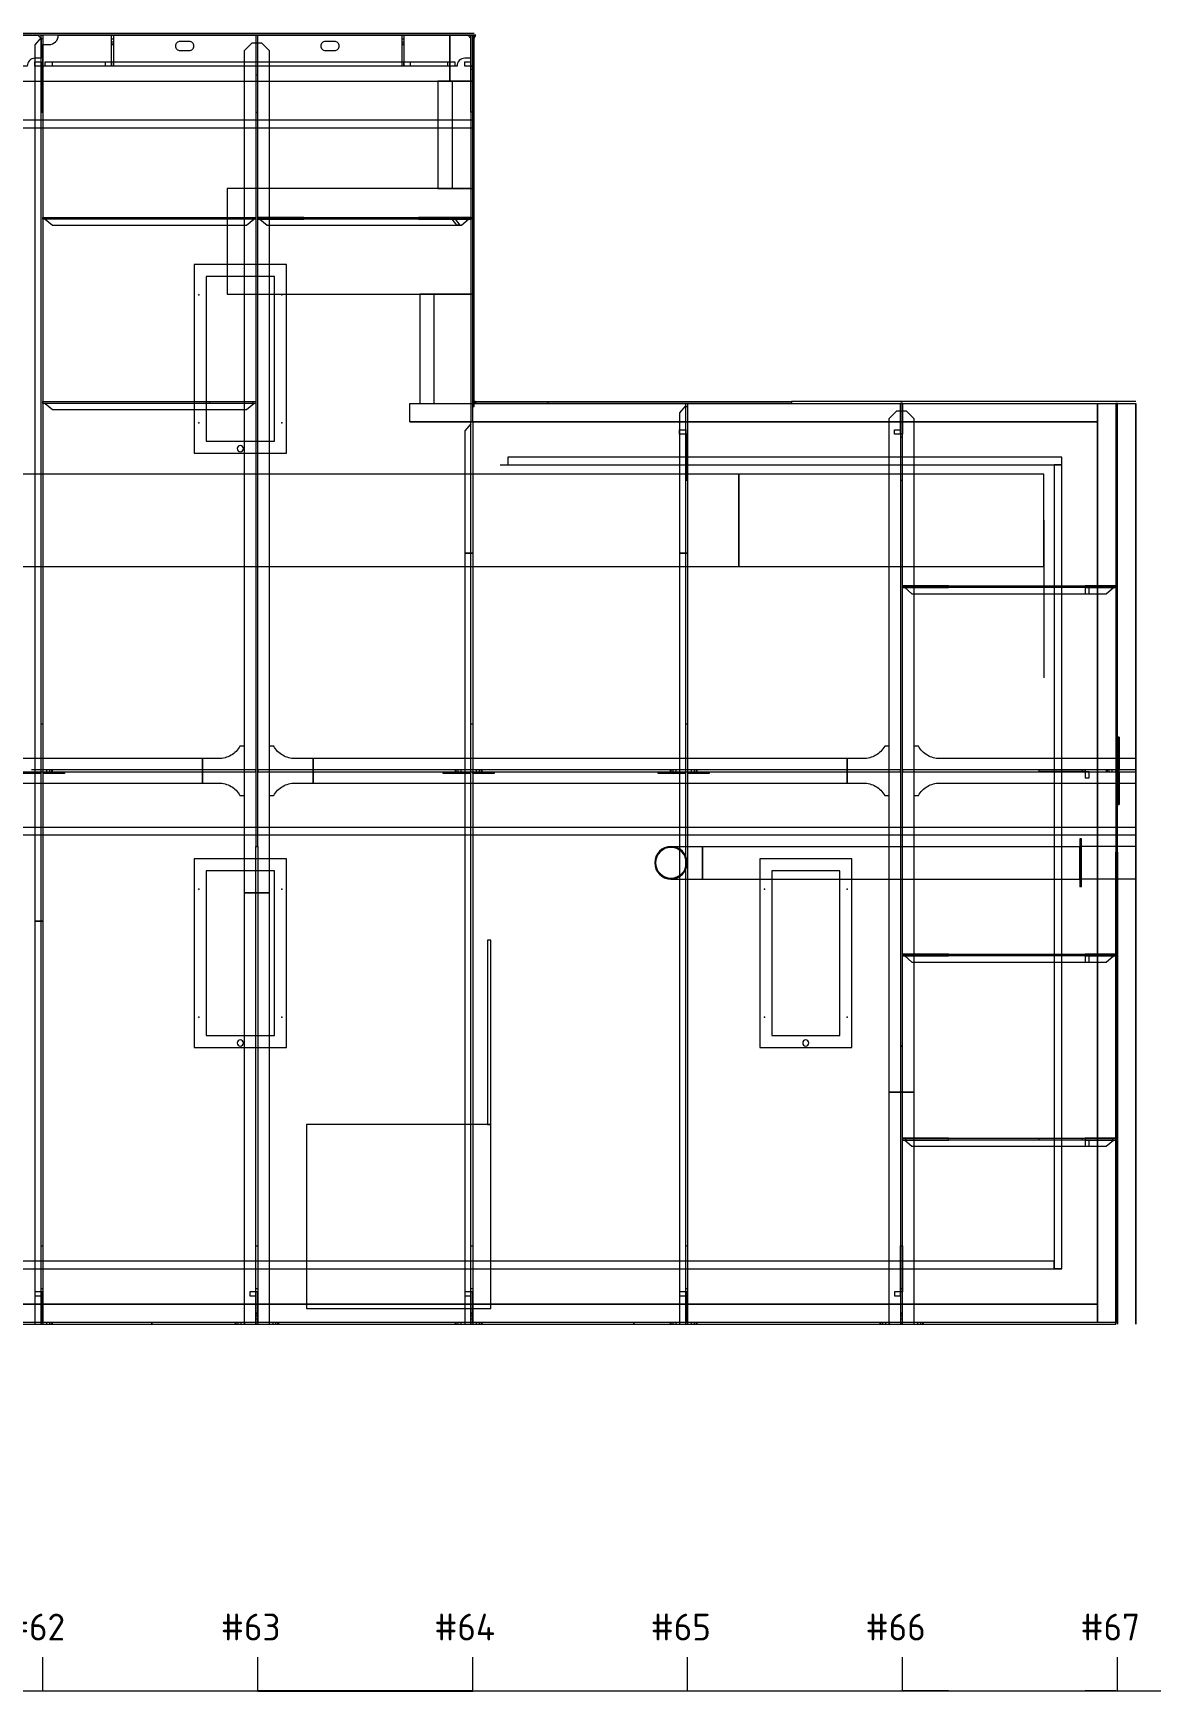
# Model space of a CAD drawing. Header units: millimetres. Extents: x -35117 to 70520, y -28859 to 27816.
# Drawn here: x 31624 to 35264, y -21036 to -15636 of the extents above; entities that cross this region are included whole.
import ezdxf

# ---------------------------------------------------------------- set-up
doc = ezdxf.new("R2010")
doc.units = ezdxf.units.MM
for name, color, linetype in [('-1', 7, 'Continuous'), ('-1102', 7, 'Continuous'), ('-1103', 7, 'Continuous'), ('-1109', 7, 'Continuous'), ('-1113', 7, 'Continuous'), ('-1114', 7, 'Continuous'), ('-1513', 7, 'Continuous'), ('-1602', 7, 'Continuous'), ('1', 7, 'Continuous')]:
    doc.layers.add(name, color=color, linetype=linetype)
doc.styles.add('Style_GOST_type_B', font='GOST type B')

msp = doc.modelspace()

# ---------------------------------------------------------------- linework, layer by layer
at = {"layer": '-1', "color": 1, "lineweight": 0}
for p, q in [((31655.364, -21035.87), (31655.364, -20926.495)), ((32355.364, -21035.87), (32355.364, -20926.495)), ((33055.364, -21035.87), (33055.364, -20926.495)), ((33755.364, -21035.87), (33755.364, -20926.495)), ((34455.365, -21035.87), (34455.365, -20926.495)), ((35155.365, -21035.87), (35155.365, -20926.495)), ((28502.818, -21035.87), (36042.652, -21035.87))]:
    msp.add_line(p, q, dxfattribs=at)
at = {"layer": '-1102', "color": 3, "lineweight": 0}
for p, q in [((32355.365, -15642.87), (32349.365, -15642.87)), ((32349.365, -15642.87), (32349.365, -15771.53)), ((32355.365, -15771.53), (32355.365, -15642.87)), ((33059.644, -15652.87), (33055.049, -15652.87)), ((32349.365, -15771.53), (32355.365, -15771.53)), ((32349.365, -15771.53), (32349.365, -15892.87)), ((32355.365, -15892.87), (32355.365, -15771.53)), ((32349.365, -15892.87), (32355.365, -15892.87)), ((32879.365, -16235.87), (32879.365, -16241.87)), ((33039.365, -16235.87), (32879.365, -16235.87)), ((32879.365, -16241.87), (33039.365, -16241.87)), ((33029.77, -16235.87), (33029.77, -16241.87)), ((33035.322, -16235.87), (33029.77, -16235.87)), ((33029.77, -16241.87), (33035.322, -16241.87)), ((33035.322, -16241.87), (33035.322, -16235.87)), ((33039.365, -16241.87), (33039.365, -16235.87)), ((33049.365, -16235.87), (33039.365, -16235.87)), ((33039.365, -16241.87), (33049.365, -16241.87)), ((33049.365, -16241.87), (33049.365, -16235.87)), ((33055.365, -16841.87), (33055.365, -16835.87)), ((33055.365, -16835.87), (34093.365, -16835.87)), ((34093.365, -16841.87), (33055.365, -16841.87)), ((33061.013, -16835.87), (33061.013, -16841.87)), ((33064.808, -16835.87), (33061.013, -16835.87)), ((33061.013, -16841.87), (33064.808, -16841.87)), ((33064.808, -16835.87), (33064.808, -16841.87)), ((33064.918, -16835.87), (33064.808, -16835.87)), ((33064.808, -16841.87), (33064.918, -16841.87)), ((33064.918, -16841.87), (33064.918, -16835.87)), ((34093.365, -16835.87), (34093.365, -16841.87)), ((35155.365, -16841.87), (35150.365, -16841.87)), ((35150.365, -16841.87), (35150.365, -17968.87)), ((35155.365, -17968.87), (35155.365, -16841.87)), ((35150.365, -17968.87), (35155.365, -17968.87)), ((35155.365, -17968.87), (35150.365, -17968.87)), ((35150.365, -17968.87), (35150.365, -17971.154)), ((35150.365, -17971.154), (35155.365, -17971.154)), ((35150.365, -17971.154), (35150.365, -17977.657)), ((35150.365, -17977.657), (35155.365, -17977.657)), ((35150.365, -17977.657), (35150.365, -17987.39)), ((35155.365, -17971.154), (35155.365, -17968.87)), ((35155.365, -17977.657), (35155.365, -17971.154)), ((35155.365, -17987.39), (35155.365, -17977.657)), ((31629.365, -18035.87), (31617.884, -18035.87)), ((31629.365, -18035.87), (31629.365, -18041.87)), ((31655.365, -18035.87), (31629.365, -18035.87)), ((31655.365, -18035.87), (31655.365, -18041.87)), ((31666.845, -18035.87), (31655.365, -18035.87)), ((31666.845, -18035.87), (31666.845, -18041.87)), ((31676.578, -18035.87), (31666.845, -18035.87)), ((31676.578, -18035.87), (31676.578, -18041.87)), ((31683.082, -18035.87), (31676.578, -18035.87)), ((31683.082, -18035.87), (31683.082, -18041.87)), ((31685.365, -18035.87), (31683.082, -18035.87)), ((31685.365, -18035.87), (31685.365, -18041.87)), ((32349.365, -18035.87), (31685.365, -18035.87)), ((31685.365, -18041.87), (31685.365, -18035.87)), ((32349.365, -18041.87), (32349.365, -18035.87)), ((32355.365, -18035.87), (32355.365, -18041.87)), ((32999.365, -18035.87), (32355.365, -18035.87)), ((32999.365, -18041.87), (32999.365, -18035.87)), ((32999.365, -18035.87), (32999.365, -18041.87)), ((33001.648, -18035.87), (32999.365, -18035.87)), ((33001.648, -18041.87), (33001.648, -18035.87)), ((33008.152, -18035.87), (33001.648, -18035.87)), ((33008.152, -18041.87), (33008.152, -18035.87)), ((33017.884, -18035.87), (33008.152, -18035.87)), ((33017.884, -18041.87), (33017.884, -18035.87)), ((33029.365, -18035.87), (33017.884, -18035.87)), ((33029.365, -18035.87), (33029.365, -18041.87)), ((33055.365, -18035.87), (33029.365, -18035.87)), ((33055.365, -18035.87), (33055.365, -18041.87)), ((33066.845, -18035.87), (33055.365, -18035.87)), ((33066.845, -18035.87), (33066.845, -18041.87)), ((33076.578, -18035.87), (33066.845, -18035.87)), ((33076.578, -18035.87), (33076.578, -18041.87)), ((33083.082, -18035.87), (33076.578, -18035.87)), ((33083.082, -18035.87), (33083.082, -18041.87)), ((33085.365, -18035.87), (33083.082, -18035.87)), ((33085.365, -18035.87), (33085.365, -18041.87)), ((33699.365, -18035.87), (33085.365, -18035.87)), ((33085.365, -18041.87), (33085.365, -18035.87)), ((33699.365, -18041.87), (33699.365, -18035.87)), ((33699.365, -18035.87), (33699.365, -18041.87)), ((33701.648, -18035.87), (33699.365, -18035.87)), ((33701.648, -18041.87), (33701.648, -18035.87)), ((33708.152, -18035.87), (33701.648, -18035.87)), ((33708.152, -18041.87), (33708.152, -18035.87)), ((33717.884, -18035.87), (33708.152, -18035.87)), ((33717.884, -18041.87), (33717.884, -18035.87)), ((33729.365, -18035.87), (33717.884, -18035.87)), ((33729.365, -18035.87), (33729.365, -18041.87)), ((33755.365, -18035.87), (33729.365, -18035.87)), ((33755.365, -18035.87), (33755.365, -18041.87)), ((33766.845, -18035.87), (33755.365, -18035.87)), ((33766.845, -18035.87), (33766.845, -18041.87)), ((33776.578, -18035.87), (33766.845, -18035.87)), ((33776.578, -18035.87), (33776.578, -18041.87)), ((33783.082, -18035.87), (33776.578, -18035.87)), ((33783.082, -18035.87), (33783.082, -18041.87)), ((33785.365, -18035.87), (33783.082, -18035.87)), ((33785.365, -18035.87), (33785.365, -18041.87)), ((34449.365, -18035.87), (33785.365, -18035.87)), ((33785.365, -18041.87), (33785.365, -18035.87)), ((34449.365, -18041.87), (34449.365, -18035.87)), ((34455.365, -18035.87), (34455.365, -18041.87)), ((35215.506, -18035.87), (34455.365, -18035.87)), ((35150.365, -17987.39), (35155.365, -17987.39)), ((35150.365, -17987.39), (35150.365, -17998.87)), ((35150.365, -17998.87), (35155.365, -17998.87)), ((35150.365, -17998.87), (35150.365, -18078.87)), ((35155.365, -17998.87), (35155.365, -17987.39)), ((35155.365, -18078.87), (35155.365, -17998.87)), ((31617.884, -18041.87), (31629.365, -18041.87)), ((31629.365, -18041.87), (31655.365, -18041.87)), ((31655.365, -18041.87), (31666.845, -18041.87)), ((31666.845, -18041.87), (31676.578, -18041.87)), ((31676.578, -18041.87), (31683.082, -18041.87)), ((31683.082, -18041.87), (31685.365, -18041.87)), ((31685.365, -18041.87), (32349.365, -18041.87)), ((32355.365, -18041.87), (32999.365, -18041.87)), ((32999.365, -18041.87), (33001.648, -18041.87)), ((33001.648, -18041.87), (33008.152, -18041.87)), ((33008.152, -18041.87), (33017.884, -18041.87)), ((33017.884, -18041.87), (33029.365, -18041.87)), ((33029.365, -18041.87), (33055.365, -18041.87)), ((33055.365, -18041.87), (33066.845, -18041.87)), ((33066.845, -18041.87), (33076.578, -18041.87)), ((33076.578, -18041.87), (33083.082, -18041.87)), ((33083.082, -18041.87), (33085.365, -18041.87)), ((33085.365, -18041.87), (33699.365, -18041.87)), ((33699.365, -18041.87), (33701.648, -18041.87)), ((33701.648, -18041.87), (33708.152, -18041.87)), ((33708.152, -18041.87), (33717.884, -18041.87)), ((33717.884, -18041.87), (33729.365, -18041.87)), ((33729.365, -18041.87), (33755.365, -18041.87)), ((33755.365, -18041.87), (33766.845, -18041.87)), ((33766.845, -18041.87), (33776.578, -18041.87)), ((33776.578, -18041.87), (33783.082, -18041.87)), ((33783.082, -18041.87), (33785.365, -18041.87)), ((33785.365, -18041.87), (34449.365, -18041.87)), ((34455.365, -18041.87), (35215.506, -18041.87)), ((35150.365, -18078.87), (35155.365, -18078.87)), ((35150.365, -18078.87), (35150.365, -18090.351)), ((35155.365, -18090.351), (35155.365, -18078.87)), ((35155.365, -18090.351), (35150.365, -18090.351)), ((35150.365, -18090.351), (35150.365, -18100.084)), ((35155.365, -18100.084), (35150.365, -18100.084)), ((35150.365, -18100.084), (35150.365, -18106.586)), ((35155.365, -18106.586), (35150.365, -18106.586)), ((35150.365, -18106.586), (35150.365, -18108.87)), ((35155.365, -18108.87), (35150.365, -18108.87)), ((35150.365, -18108.87), (35150.365, -18303.37)), ((35150.365, -18108.87), (35155.365, -18108.87)), ((35155.365, -18100.084), (35155.365, -18090.351)), ((35155.365, -18106.586), (35155.365, -18100.084)), ((35155.365, -18108.87), (35155.365, -18106.586)), ((35155.365, -18303.37), (35155.365, -18108.87)), ((35150.365, -18303.37), (35155.365, -18303.37)), ((29550.365, -19841.87), (35150.365, -19841.87)), ((31629.365, -19835.87), (31617.884, -19835.87)), ((31629.365, -19835.87), (31629.365, -19841.87)), ((31655.365, -19835.87), (31629.365, -19835.87)), ((31655.365, -19835.87), (31655.365, -19841.87)), ((31666.845, -19835.87), (31655.365, -19835.87)), ((31666.845, -19835.87), (31666.845, -19841.87)), ((31676.578, -19835.87), (31666.845, -19835.87)), ((31676.578, -19835.87), (31676.578, -19841.87)), ((31683.082, -19835.87), (31676.578, -19835.87)), ((31683.082, -19835.87), (31683.082, -19841.87)), ((31685.365, -19835.87), (31683.082, -19835.87)), ((31685.365, -19835.87), (31685.365, -19841.87)), ((32010.365, -19835.87), (31685.365, -19835.87)), ((31685.365, -19841.87), (31685.365, -19835.87)), ((31685.365, -19841.87), (32010.365, -19841.87)), ((32010.365, -19835.87), (32010.365, -19841.87)), ((32282.365, -19835.87), (32010.365, -19835.87)), ((32010.365, -19841.87), (32010.365, -19835.87)), ((32010.365, -19841.87), (32282.365, -19841.87)), ((32282.365, -19841.87), (32282.365, -19835.87)), ((32282.365, -19835.87), (32282.365, -19841.87)), ((32284.648, -19835.87), (32282.365, -19835.87)), ((32284.648, -19841.87), (32284.648, -19835.87)), ((32291.152, -19835.87), (32284.648, -19835.87)), ((32291.152, -19841.87), (32291.152, -19835.87)), ((32300.884, -19835.87), (32291.152, -19835.87)), ((32300.884, -19841.87), (32300.884, -19835.87)), ((32312.365, -19835.87), (32300.884, -19835.87)), ((32312.365, -19835.87), (32312.365, -19841.87)), ((32392.365, -19835.87), (32312.365, -19835.87)), ((32392.365, -19835.87), (32392.365, -19841.87)), ((32403.845, -19835.87), (32392.365, -19835.87)), ((32403.845, -19835.87), (32403.845, -19841.87)), ((32413.578, -19835.87), (32403.845, -19835.87)), ((32413.578, -19835.87), (32413.578, -19841.87)), ((32420.081, -19835.87), (32413.578, -19835.87)), ((32420.081, -19835.87), (32420.081, -19841.87)), ((32422.365, -19835.87), (32420.081, -19835.87)), ((32422.365, -19835.87), (32422.365, -19841.87)), ((32999.365, -19835.87), (32422.365, -19835.87)), ((32422.365, -19841.87), (32422.365, -19835.87)), ((32422.365, -19841.87), (32999.365, -19841.87)), ((32999.365, -19841.87), (32999.365, -19835.87)), ((32999.365, -19835.87), (32999.365, -19841.87)), ((33001.648, -19835.87), (32999.365, -19835.87)), ((33001.648, -19841.87), (33001.648, -19835.87)), ((33008.152, -19835.87), (33001.648, -19835.87)), ((33008.152, -19841.87), (33008.152, -19835.87)), ((33017.884, -19835.87), (33008.152, -19835.87)), ((33017.884, -19841.87), (33017.884, -19835.87)), ((33029.365, -19835.87), (33017.884, -19835.87)), ((33029.365, -19835.87), (33029.365, -19841.87)), ((33055.365, -19835.87), (33029.365, -19835.87)), ((33055.365, -19835.87), (33055.365, -19841.87)), ((33066.845, -19835.87), (33055.365, -19835.87)), ((33066.845, -19835.87), (33066.845, -19841.87)), ((33076.578, -19835.87), (33066.845, -19835.87)), ((33076.578, -19835.87), (33076.578, -19841.87)), ((33083.082, -19835.87), (33076.578, -19835.87)), ((33083.082, -19835.87), (33083.082, -19841.87)), ((33085.365, -19835.87), (33083.082, -19835.87)), ((33085.365, -19835.87), (33085.365, -19841.87)), ((33580.365, -19835.87), (33085.365, -19835.87)), ((33085.365, -19841.87), (33085.365, -19835.87)), ((33085.365, -19841.87), (33580.365, -19841.87)), ((33580.365, -19835.87), (33580.365, -19841.87)), ((33699.365, -19835.87), (33580.365, -19835.87)), ((33580.365, -19841.87), (33580.365, -19835.87)), ((33580.365, -19841.87), (33699.365, -19841.87)), ((33699.365, -19841.87), (33699.365, -19835.87)), ((33699.365, -19835.87), (33699.365, -19841.87)), ((33701.648, -19835.87), (33699.365, -19835.87)), ((33701.648, -19841.87), (33701.648, -19835.87)), ((33708.152, -19835.87), (33701.648, -19835.87)), ((33708.152, -19841.87), (33708.152, -19835.87)), ((33717.884, -19835.87), (33708.152, -19835.87)), ((33717.884, -19841.87), (33717.884, -19835.87)), ((33729.365, -19835.87), (33717.884, -19835.87)), ((33729.365, -19835.87), (33729.365, -19841.87)), ((33755.365, -19835.87), (33729.365, -19835.87)), ((33755.365, -19835.87), (33755.365, -19841.87)), ((33766.845, -19835.87), (33755.365, -19835.87)), ((33766.845, -19835.87), (33766.845, -19841.87)), ((33776.578, -19835.87), (33766.845, -19835.87)), ((33776.578, -19835.87), (33776.578, -19841.87)), ((33783.082, -19835.87), (33776.578, -19835.87)), ((33783.082, -19835.87), (33783.082, -19841.87)), ((33785.365, -19835.87), (33783.082, -19835.87)), ((33785.365, -19835.87), (33785.365, -19841.87)), ((34382.365, -19835.87), (33785.365, -19835.87)), ((33785.365, -19841.87), (33785.365, -19835.87)), ((33785.365, -19841.87), (34382.365, -19841.87)), ((34382.365, -19841.87), (34382.365, -19835.87)), ((34382.365, -19835.87), (34382.365, -19841.87)), ((34384.648, -19835.87), (34382.365, -19835.87)), ((34384.648, -19841.87), (34384.648, -19835.87)), ((34391.152, -19835.87), (34384.648, -19835.87)), ((34391.152, -19841.87), (34391.152, -19835.87)), ((34400.884, -19835.87), (34391.152, -19835.87)), ((34400.884, -19841.87), (34400.884, -19835.87)), ((34412.365, -19835.87), (34400.884, -19835.87)), ((34412.365, -19835.87), (34412.365, -19841.87)), ((34492.365, -19835.87), (34412.365, -19835.87)), ((34492.365, -19835.87), (34492.365, -19841.87)), ((34503.845, -19835.87), (34492.365, -19835.87)), ((34503.845, -19835.87), (34503.845, -19841.87)), ((34513.578, -19835.87), (34503.845, -19835.87)), ((34513.578, -19835.87), (34513.578, -19841.87)), ((34520.081, -19835.87), (34513.578, -19835.87)), ((34520.081, -19835.87), (34520.081, -19841.87)), ((34522.365, -19835.87), (34520.081, -19835.87)), ((34522.365, -19835.87), (34522.365, -19841.87)), ((35150.365, -19835.87), (34522.365, -19835.87)), ((34522.365, -19841.87), (34522.365, -19835.87)), ((35150.365, -19841.87), (35150.365, -19835.87))]:
    msp.add_line(p, q, dxfattribs=at)
for points in [[(29550.365, -15635.87), (33059.644, -15635.87)], [(33059.644, -15642.87), (29550.365, -15642.87)], [(32349.365, -15642.87), (32349.365, -18285.87), (32355.365, -18285.87), (32355.365, -15642.87), (32349.365, -15642.87)], [(33049.365, -15642.87), (33049.365, -16900.871), (33055.365, -16900.871), (33055.365, -15642.87), (33049.365, -15642.87)], [(33066.073, -15642.87), (33061.477, -15642.87), (33055.049, -15652.87)], [(33055.049, -15652.87), (33055.049, -16851.87), (33059.644, -16851.87)], [(33059.644, -16851.87), (33059.644, -15652.87), (33066.073, -15642.87)], [(35215.576, -16835.87), (34093.365, -16835.87), (34093.365, -16841.87), (35215.576, -16841.87)], [(34449.365, -16840.87), (34449.365, -18935.87), (34455.365, -18935.87), (34455.365, -16840.87), (34449.365, -16840.87)], [(32349.365, -19841.869), (32349.365, -18285.87), (32355.365, -18285.87), (32355.365, -19841.869)], [(35150.365, -19335.87), (35150.365, -18303.37), (35155.365, -18303.37), (35155.365, -19335.87), (35150.365, -19335.87)], [(34449.365, -18935.87), (34449.365, -19841.868)], [(34455.365, -19841.868), (34455.365, -18935.87), (34449.365, -18935.87)], [(35150.365, -19841.868), (35150.365, -19335.87), (35155.365, -19335.87), (35155.365, -19841.868)]]:
    msp.add_lwpolyline(points, dxfattribs=at)
at = {"layer": '-1103', "color": 7, "lineweight": 0}
for points in [[(35155.365, -18034.87), (35155.365, -17928.87), (35161.365, -17928.87), (35161.365, -18034.87), (35155.365, -18034.87)], [(35155.365, -17928.87), (35155.365, -18148.87), (35161.365, -18148.87), (35161.365, -17928.87), (35155.365, -17928.87)], [(31559.365, -18041.87), (31648.365, -18041.87), (31648.365, -18047.87), (31559.365, -18047.87), (31559.365, -18041.87)], [(31656.365, -18041.87), (31725.365, -18041.87), (31725.365, -18047.87), (31656.365, -18047.87), (31656.365, -18041.87)], [(32959.365, -18041.87), (33048.365, -18041.87), (33048.365, -18047.87), (32959.365, -18047.87), (32959.365, -18041.87)], [(33056.365, -18041.87), (33125.365, -18041.87), (33125.365, -18047.87), (33056.365, -18047.87), (33056.365, -18041.87)], [(33659.365, -18041.87), (33748.365, -18041.87), (33748.365, -18047.87), (33659.365, -18047.87), (33659.365, -18041.87)], [(33756.365, -18041.87), (33825.365, -18041.87), (33825.365, -18047.87), (33756.365, -18047.87), (33756.365, -18041.87)], [(35155.365, -18148.87), (35155.365, -18042.87), (35161.365, -18042.87), (35161.365, -18148.87), (35155.365, -18148.87)]]:
    msp.add_lwpolyline(points, dxfattribs=at)
at = {"layer": '-1109', "color": 1, "lineweight": 0}
for p, q in [((31649.365, -15642.87), (31655.365, -15642.87)), ((31649.365, -15652.87), (31649.365, -15642.87)), ((31649.365, -15652.87), (31655.365, -15652.87)), ((31649.365, -15742.87), (31649.365, -15652.87)), ((31655.365, -15642.87), (31655.365, -15652.87)), ((31655.365, -15652.87), (31655.365, -15742.87)), ((31879.365, -15642.87), (31885.365, -15642.87)), ((31879.365, -15654.351), (31879.365, -15642.87)), ((31879.365, -15654.351), (31885.365, -15654.351)), ((31879.365, -15664.084), (31879.365, -15654.351)), ((31885.365, -15642.87), (31885.365, -15654.351)), ((31885.365, -15654.351), (31885.365, -15664.084)), ((32825.365, -15642.87), (32831.365, -15642.87)), ((32825.365, -15654.351), (32825.365, -15642.87)), ((32825.365, -15654.351), (32831.365, -15654.351)), ((32825.365, -15664.084), (32825.365, -15654.351)), ((32831.365, -15642.87), (32831.365, -15654.351)), ((32831.365, -15654.351), (32831.365, -15664.084)), ((31879.365, -15664.084), (31885.365, -15664.084)), ((31879.365, -15670.586), (31879.365, -15664.084)), ((31879.365, -15670.586), (31885.365, -15670.586)), ((31879.365, -15672.87), (31879.365, -15670.586)), ((31879.365, -15672.87), (31885.365, -15672.87)), ((31879.365, -15742.87), (31879.365, -15672.87)), ((31885.365, -15672.87), (31879.365, -15672.87)), ((31885.365, -15664.084), (31885.365, -15670.586)), ((31885.365, -15670.586), (31885.365, -15672.87)), ((31885.365, -15672.87), (31885.365, -15742.87)), ((32825.365, -15664.084), (32831.365, -15664.084)), ((32825.365, -15670.586), (32825.365, -15664.084)), ((32825.365, -15670.586), (32831.365, -15670.586)), ((32825.365, -15672.87), (32825.365, -15670.586)), ((32825.365, -15672.87), (32831.365, -15672.87)), ((32825.365, -15742.87), (32825.365, -15672.87)), ((32831.365, -15672.87), (32825.365, -15672.87)), ((32831.365, -15664.084), (32831.365, -15670.586)), ((32831.365, -15670.586), (32831.365, -15672.87)), ((32831.365, -15672.87), (32831.365, -15742.87)), ((31655.365, -15742.87), (31649.365, -15742.87)), ((31662.515, -15742.87), (31662.515, -15729.478)), ((31662.515, -15729.478), (31686.35, -15729.478)), ((31686.35, -15742.87), (31662.515, -15742.87)), ((31686.35, -15742.87), (31686.35, -15729.478)), ((31686.35, -15729.478), (32973.38, -15729.478)), ((32973.38, -15742.87), (31686.35, -15742.87)), ((31885.365, -15742.87), (31879.365, -15742.87)), ((32831.365, -15742.87), (32825.365, -15742.87)), ((32973.38, -15729.478), (32973.38, -15742.87)), ((32973.38, -15729.478), (32997.215, -15729.478)), ((32997.215, -15742.87), (32973.38, -15742.87)), ((32997.215, -15729.478), (32997.215, -15742.87)), ((32984.073, -16241.87), (32984.073, -16235.87)), ((32984.073, -16235.87), (33055.049, -16235.87)), ((33055.049, -16241.87), (32984.073, -16241.87)), ((33014.25, -16261.87), (32998.927, -16241.87)), ((33055.049, -16241.87), (33055.049, -16235.87)), ((33749.365, -16841.87), (33755.365, -16841.87)), ((33749.365, -16851.87), (33749.365, -16841.87)), ((33755.365, -16841.87), (33755.365, -16851.87)), ((33749.365, -16851.87), (33755.365, -16851.87)), ((33749.365, -16941.87), (33749.365, -16851.87)), ((33755.365, -16851.87), (33755.365, -16941.87)), ((33755.365, -16941.87), (33749.365, -16941.87)), ((35050.365, -17435.87), (35050.365, -17441.87)), ((35140.365, -17435.87), (35050.365, -17435.87)), ((35050.365, -17441.87), (35140.365, -17441.87)), ((35140.365, -17441.87), (35140.365, -17435.87)), ((35150.365, -17435.87), (35140.365, -17435.87)), ((35140.365, -17441.87), (35150.365, -17441.87)), ((35150.365, -17441.87), (35150.365, -17435.87)), ((35050.365, -18035.87), (35050.365, -18041.87)), ((35120.365, -18035.87), (35050.365, -18035.87)), ((35120.365, -18041.87), (35120.365, -18035.87)), ((35120.365, -18035.87), (35120.365, -18041.87)), ((35122.648, -18035.87), (35120.365, -18035.87)), ((35122.648, -18041.87), (35122.648, -18035.87)), ((35129.152, -18035.87), (35122.648, -18035.87)), ((35129.152, -18041.87), (35129.152, -18035.87)), ((35138.884, -18035.87), (35129.152, -18035.87)), ((35138.884, -18041.87), (35138.884, -18035.87)), ((35150.365, -18035.87), (35138.884, -18035.87)), ((35150.365, -18041.87), (35150.365, -18035.87)), ((35050.365, -18041.87), (35120.365, -18041.87)), ((35120.365, -18041.87), (35122.648, -18041.87)), ((35122.648, -18041.87), (35129.152, -18041.87)), ((35129.152, -18041.87), (35138.884, -18041.87)), ((35138.884, -18041.87), (35150.365, -18041.87)), ((35050.365, -18635.87), (35050.365, -18641.87)), ((35140.365, -18635.87), (35050.365, -18635.87)), ((35050.365, -18641.87), (35140.365, -18641.87)), ((35140.365, -18641.87), (35140.365, -18635.87)), ((35150.365, -18635.87), (35140.365, -18635.87)), ((35140.365, -18641.87), (35150.365, -18641.87)), ((35150.365, -18641.87), (35150.365, -18635.87)), ((35050.365, -19235.87), (35050.365, -19241.87)), ((35140.365, -19235.87), (35050.365, -19235.87)), ((35050.365, -19241.87), (35140.365, -19241.87)), ((35140.365, -19241.87), (35140.365, -19235.87)), ((35150.365, -19235.87), (35140.365, -19235.87)), ((35140.365, -19241.87), (35150.365, -19241.87)), ((35150.365, -19241.87), (35150.365, -19235.87)), ((31655.365, -19735.87), (31649.365, -19735.87)), ((31649.365, -19735.87), (31649.365, -19805.87)), ((31655.365, -19805.87), (31655.365, -19735.87)), ((32355.365, -19735.87), (32349.365, -19735.87)), ((32349.365, -19735.87), (32349.365, -19805.87)), ((32355.365, -19805.87), (32355.365, -19735.87)), ((33055.365, -19735.87), (33049.365, -19735.87)), ((33049.365, -19735.87), (33049.365, -19805.87)), ((33055.365, -19805.87), (33055.365, -19735.87)), ((33755.365, -19735.87), (33749.365, -19735.87)), ((33749.365, -19735.87), (33749.365, -19805.87)), ((33755.365, -19805.87), (33755.365, -19735.87)), ((34455.365, -19735.87), (34449.365, -19735.87)), ((34449.365, -19735.87), (34449.365, -19805.87)), ((34455.365, -19805.87), (34455.365, -19735.87)), ((31649.365, -19805.87), (31655.365, -19805.87)), ((31655.365, -19805.87), (31649.365, -19805.87)), ((31649.365, -19805.87), (31649.365, -19808.154)), ((31649.365, -19808.154), (31655.365, -19808.154)), ((31649.365, -19808.154), (31649.365, -19814.657)), ((31649.365, -19814.657), (31655.365, -19814.657)), ((31649.365, -19814.657), (31649.365, -19824.389)), ((31655.365, -19808.154), (31655.365, -19805.87)), ((31655.365, -19814.657), (31655.365, -19808.154)), ((31655.365, -19824.389), (31655.365, -19814.657)), ((32349.365, -19805.87), (32355.365, -19805.87)), ((32355.365, -19805.87), (32349.365, -19805.87)), ((32349.365, -19805.87), (32349.365, -19808.154)), ((32349.365, -19808.154), (32355.365, -19808.154)), ((32349.365, -19808.154), (32349.365, -19814.657)), ((32349.365, -19814.657), (32355.365, -19814.657)), ((32349.365, -19814.657), (32349.365, -19824.389)), ((32355.365, -19808.154), (32355.365, -19805.87)), ((32355.365, -19814.657), (32355.365, -19808.154)), ((32355.365, -19824.389), (32355.365, -19814.657)), ((33049.365, -19805.87), (33055.365, -19805.87)), ((33055.365, -19805.87), (33049.365, -19805.87)), ((33049.365, -19805.87), (33049.365, -19808.154)), ((33049.365, -19808.154), (33055.365, -19808.154)), ((33049.365, -19808.154), (33049.365, -19814.657)), ((33049.365, -19814.657), (33055.365, -19814.657)), ((33049.365, -19814.657), (33049.365, -19824.389)), ((33055.365, -19808.154), (33055.365, -19805.87)), ((33055.365, -19814.657), (33055.365, -19808.154)), ((33055.365, -19824.389), (33055.365, -19814.657)), ((33749.365, -19805.87), (33755.365, -19805.87)), ((33755.365, -19805.87), (33749.365, -19805.87)), ((33749.365, -19805.87), (33749.365, -19808.154)), ((33749.365, -19808.154), (33755.365, -19808.154)), ((33749.365, -19808.154), (33749.365, -19814.657)), ((33749.365, -19814.657), (33755.365, -19814.657)), ((33749.365, -19814.657), (33749.365, -19824.389)), ((33755.365, -19808.154), (33755.365, -19805.87)), ((33755.365, -19814.657), (33755.365, -19808.154)), ((33755.365, -19824.389), (33755.365, -19814.657)), ((34449.365, -19805.87), (34455.365, -19805.87)), ((34455.365, -19805.87), (34449.365, -19805.87)), ((34449.365, -19805.87), (34449.365, -19808.154)), ((34449.365, -19808.154), (34455.365, -19808.154)), ((34449.365, -19808.154), (34449.365, -19814.657)), ((34449.365, -19814.657), (34455.365, -19814.657)), ((34449.365, -19814.657), (34449.365, -19824.389)), ((34455.365, -19808.154), (34455.365, -19805.87)), ((34455.365, -19814.657), (34455.365, -19808.154)), ((34455.365, -19824.389), (34455.365, -19814.657)), ((31649.365, -19824.389), (31655.365, -19824.389)), ((31649.365, -19824.389), (31649.365, -19835.87)), ((31649.365, -19835.87), (31655.365, -19835.87)), ((31655.365, -19835.87), (31655.365, -19824.389)), ((32349.365, -19824.389), (32355.365, -19824.389)), ((32349.365, -19824.389), (32349.365, -19835.87)), ((32349.365, -19835.87), (32355.365, -19835.87)), ((32355.365, -19835.87), (32355.365, -19824.389)), ((33049.365, -19824.389), (33055.365, -19824.389)), ((33049.365, -19824.389), (33049.365, -19835.87)), ((33049.365, -19835.87), (33055.365, -19835.87)), ((33055.365, -19835.87), (33055.365, -19824.389)), ((33749.365, -19824.389), (33755.365, -19824.389)), ((33749.365, -19824.389), (33749.365, -19835.87)), ((33749.365, -19835.87), (33755.365, -19835.87)), ((33755.365, -19835.87), (33755.365, -19824.389)), ((34449.365, -19824.389), (34455.365, -19824.389)), ((34449.365, -19824.389), (34449.365, -19835.87)), ((34449.365, -19835.87), (34455.365, -19835.87)), ((34455.365, -19835.87), (34455.365, -19824.389)), ((35140.365, -21035.87), (35050.365, -21035.87)), ((35150.365, -21035.87), (35140.365, -21035.87))]:
    msp.add_line(p, q, dxfattribs=at)
for points in [[(30305.365, -15642.87), (31639.365, -15642.87), (31649.365, -15652.87), (31649.365, -15717.87), (31629.365, -15717.87, 0.1989086), (31611.687, -15725.192, 0.19891377), (31604.365, -15742.87), (30255.365, -15742.87), (30255.365, -15672.87), (30275.365, -15672.87, 0.1989098), (30296.578, -15664.084, 0.1989098), (30305.365, -15642.87, 0.1989098)], [(31705.365, -15642.87), (33039.365, -15642.87), (33049.365, -15652.87), (33049.365, -15717.87), (33029.365, -15717.87, 0.1989086), (33011.687, -15725.192, 0.19891377), (33004.365, -15742.87), (31655.365, -15742.87), (31655.365, -15672.87), (31675.365, -15672.87, 0.19891591), (31696.578, -15664.084, 0.19890729), (31705.365, -15642.87, 0.19890729)], [(32102.365, -15692.87), (32132.365, -15692.87, 0.19891591), (32142.971, -15688.477, 0.19891338), (32147.365, -15677.87, 0.19891338), (32142.971, -15667.264, 0.19891338), (32132.365, -15662.87), (32102.365, -15662.87, 0.19890118), (32091.758, -15667.264, 0.19891845), (32087.365, -15677.87, 0.19891845), (32091.758, -15688.477, 0.19890371), (32102.365, -15692.87, 0.19890371)], [(32575.365, -15692.87), (32605.365, -15692.87, 0.19891591), (32615.972, -15688.477, 0.19891338), (32620.365, -15677.87, 0.19891338), (32615.972, -15667.264, 0.19891338), (32605.365, -15662.87), (32575.365, -15662.87, 0.19891338), (32564.758, -15667.264, 0.19891338), (32560.365, -15677.87, 0.19891338), (32564.758, -15688.477, 0.19891591), (32575.365, -15692.87, 0.19891591)]]:
    msp.add_lwpolyline(points, format="xyb", dxfattribs=at)
for points in [[(31649.365, -18528.87), (31649.365, -15650.021), (31629.365, -15673.856), (31629.365, -18528.87), (31649.365, -18528.87)], [(31655.365, -15642.87), (31655.365, -18528.87), (31649.365, -18528.87), (31649.365, -15642.87), (31655.365, -15642.87)], [(33055.365, -15642.87), (33055.365, -15742.87), (33049.365, -15742.87), (33049.365, -15642.87), (33055.365, -15642.87)], [(31649.365, -15742.87), (31629.365, -15742.87), (31629.365, -15729.478), (31649.365, -15729.478), (31649.365, -15742.87)], [(31879.365, -15742.87), (31859.365, -15742.87), (31859.365, -15729.478), (31879.365, -15729.478), (31879.365, -15742.87)], [(32851.365, -15742.87), (32831.365, -15742.87), (32831.365, -15729.478), (32851.365, -15729.478), (32851.365, -15742.87)], [(33049.365, -15742.87), (33029.365, -15742.87), (33029.365, -15729.478), (33049.365, -15729.478), (33049.365, -15742.87)], [(31655.365, -16235.87), (32349.365, -16235.87), (32349.365, -16241.87), (31655.365, -16241.87), (31655.365, -16235.87)], [(32342.214, -16241.87), (31662.515, -16241.87), (31686.35, -16261.87), (32318.379, -16261.87), (32342.214, -16241.87)], [(32355.365, -16235.87), (33049.365, -16235.87), (33049.365, -16241.87), (32355.365, -16241.87), (32355.365, -16235.87)], [(33042.214, -16241.87), (32362.515, -16241.87), (32386.35, -16261.87), (33018.379, -16261.87), (33042.214, -16241.87)], [(33014.25, -16261.87), (33003.993, -16261.87), (32988.67, -16241.87), (32998.927, -16241.87)], [(31655.365, -16835.87), (32349.365, -16835.87), (32349.365, -16841.87), (31655.365, -16841.87), (31655.365, -16835.87)], [(32342.214, -16841.87), (31662.515, -16841.87), (31686.35, -16861.87), (32318.379, -16861.87), (32342.214, -16841.87)], [(33755.365, -16841.87), (33755.365, -17329.87), (33749.365, -17329.87), (33749.365, -16841.87), (33755.365, -16841.87)], [(34455.365, -16841.87), (34455.365, -16941.87), (34449.365, -16941.87), (34449.365, -16841.87), (34455.365, -16841.87)], [(33055.365, -16900.87), (33055.365, -17329.87), (33049.365, -17329.87), (33049.365, -16900.87), (33055.365, -16900.87)], [(33749.365, -17329.87), (33749.365, -16849.021), (33729.365, -16872.856), (33729.365, -17329.87), (33749.365, -17329.87)], [(33049.365, -17329.87), (33049.365, -16908.02), (33029.365, -16931.855), (33029.365, -17329.87), (33049.365, -17329.87)], [(33749.365, -16941.87), (33729.365, -16941.87), (33729.365, -16928.478), (33749.365, -16928.478), (33749.365, -16941.87)], [(34449.365, -16941.87), (34429.365, -16941.87), (34429.365, -16928.478), (34449.365, -16928.478), (34449.365, -16941.87)], [(33049.365, -19841.869), (33049.365, -17329.87), (33029.365, -17329.87), (33029.365, -19841.869)], [(33049.365, -19841.869), (33049.365, -17329.87), (33055.365, -17329.87)], [(33055.365, -17329.87), (33055.365, -19841.869)], [(33749.365, -19841.869), (33749.365, -17329.87), (33729.365, -17329.87), (33729.365, -19841.869)], [(33749.365, -19841.869), (33749.365, -17329.87), (33755.365, -17329.87)], [(33755.365, -17329.87), (33755.365, -19841.869)], [(34455.365, -17435.87), (35150.365, -17435.87), (35150.365, -17441.87), (34455.365, -17441.87), (34455.365, -17435.87)], [(35143.215, -17441.87), (34462.515, -17441.87), (34486.35, -17461.87), (35119.38, -17461.87), (35143.215, -17441.87)], [(35050.365, -17441.87), (35050.365, -17461.87), (35063.756, -17461.87), (35063.756, -17441.87), (35050.365, -17441.87)], [(35050.365, -18041.87), (35050.365, -18061.87), (35063.756, -18061.87), (35063.756, -18041.87), (35050.365, -18041.87)], [(31649.365, -19841.869), (31649.365, -18528.87), (31629.365, -18528.87), (31629.365, -19841.869)], [(31649.365, -19841.869), (31649.365, -18528.87), (31655.365, -18528.87)], [(31655.365, -18528.87), (31655.365, -19841.869)], [(34455.365, -18635.87), (35150.365, -18635.87), (35150.365, -18641.87), (34455.365, -18641.87), (34455.365, -18635.87)], [(35143.215, -18641.87), (34462.515, -18641.87), (34486.35, -18661.87), (35119.38, -18661.87), (35143.215, -18641.87)], [(35050.365, -18641.87), (35050.365, -18661.87), (35063.756, -18661.87), (35063.756, -18641.87), (35050.365, -18641.87)], [(34455.365, -19235.87), (35150.365, -19235.87), (35150.365, -19241.87), (34455.365, -19241.87), (34455.365, -19235.87)], [(35143.215, -19241.87), (34462.515, -19241.87), (34486.35, -19261.87), (35119.38, -19261.87), (35143.215, -19241.87)], [(35050.365, -19241.87), (35050.365, -19261.87), (35063.756, -19261.87), (35063.756, -19241.87), (35050.365, -19241.87)], [(31649.365, -19735.87), (31629.365, -19735.87), (31629.365, -19749.262), (31649.365, -19749.262), (31649.365, -19735.87)], [(32349.365, -19735.87), (32329.365, -19735.87), (32329.365, -19749.262), (32349.365, -19749.262), (32349.365, -19735.87)], [(33049.365, -19735.87), (33029.365, -19735.87), (33029.365, -19749.262), (33049.365, -19749.262), (33049.365, -19735.87)], [(33749.365, -19735.87), (33729.365, -19735.87), (33729.365, -19749.262), (33749.365, -19749.262), (33749.365, -19735.87)], [(34449.365, -19735.87), (34429.365, -19735.87), (34429.365, -19749.262), (34449.365, -19749.262), (34449.365, -19735.87)]]:
    msp.add_lwpolyline(points, dxfattribs=at)
at = {"layer": '-1113', "color": 1, "lineweight": 0}
for points in [[(32312.365, -15692.87), (32337.365, -15667.87), (32367.365, -15667.87), (32392.365, -15692.87), (32392.365, -18435.87), (32312.365, -18435.87), (32312.365, -15692.87)], [(34412.365, -16890.87), (34437.365, -16865.87), (34467.365, -16865.87), (34492.365, -16890.87), (34492.365, -19085.87), (34412.365, -19085.87), (34412.365, -16890.87)], [(30435.365, -17998.87), (30435.365, -18078.87), (32175.365, -18078.87), (32175.365, -17998.87), (30435.365, -17998.87)], [(32535.365, -17998.87), (32535.365, -18078.87), (34275.365, -18078.87), (34275.365, -17998.87), (32535.365, -17998.87)], [(35215.506, -17998.87), (34576.647, -17998.87)], [(32312.365, -18435.87), (32392.365, -18435.87), (32392.365, -19841.869)], [(32312.365, -19841.869), (32312.365, -18435.87)], [(34412.365, -19085.87), (34492.365, -19085.87), (34492.365, -19841.868)], [(34412.365, -19841.868), (34412.365, -19085.87)]]:
    msp.add_lwpolyline(points, dxfattribs=at)
for points in [[(32175.365, -17998.87), (32175.365, -18078.87), (32228.082, -18078.87, -0.13165218), (32268.083, -18089.588, -0.13165092), (32297.365, -18118.87), (32312.365, -18118.87), (32312.365, -17958.87), (32297.365, -17958.87, -0.13165264), (32268.083, -17988.152, -0.13165218), (32228.082, -17998.87), (32175.365, -17998.87)], [(32476.647, -17998.87, -0.13165218), (32436.647, -17988.152, -0.13165264), (32407.365, -17958.87), (32392.365, -17958.87), (32392.365, -18118.87), (32407.365, -18118.87, -0.13165092), (32436.647, -18089.588, -0.13165218), (32476.647, -18078.87), (32535.365, -18078.87), (32535.365, -17998.87), (32476.647, -17998.87)], [(34275.365, -17998.87), (34275.365, -18078.87), (34328.083, -18078.87, -0.13165335), (34368.083, -18089.588, -0.13165092), (34397.365, -18118.87), (34412.365, -18118.87), (34412.365, -17958.87), (34397.365, -17958.87, -0.13165264), (34368.083, -17988.152, -0.13165335), (34328.083, -17998.87), (34275.365, -17998.87)], [(34576.647, -17998.87, -0.13165335), (34536.647, -17988.152, -0.13165264), (34507.365, -17958.87), (34492.365, -17958.87), (34492.365, -18118.87), (34507.365, -18118.87, -0.13165092), (34536.647, -18089.588, -0.13165335), (34576.647, -18078.87), (35215.506, -18078.87)]]:
    msp.add_lwpolyline(points, format="xyb", dxfattribs=at)
at = {"layer": '-1114', "color": 4, "lineweight": 0}
for p, q in [((31655.365, -15742.87), (31649.365, -15742.87)), ((31649.365, -15742.87), (31649.365, -15752.87)), ((31655.365, -15752.87), (31649.365, -15752.87)), ((31649.365, -15752.87), (31649.365, -15892.87)), ((31655.365, -15752.87), (31655.365, -15742.87)), ((31655.365, -15892.87), (31655.365, -15752.87)), ((33049.365, -15742.87), (33055.365, -15742.87)), ((33049.365, -15752.87), (33049.365, -15742.87)), ((33049.365, -15752.87), (33055.365, -15752.87)), ((33049.365, -15892.87), (33049.365, -15752.87)), ((33055.365, -15742.87), (33055.365, -15752.87)), ((33055.365, -15752.87), (33055.365, -15892.87)), ((31649.365, -15892.87), (31655.365, -15892.87)), ((33055.365, -15892.87), (33049.365, -15892.87)), ((32199.365, -16241.87), (32199.365, -16235.87)), ((32199.365, -16235.87), (32339.365, -16235.87)), ((32339.365, -16241.87), (32199.365, -16241.87)), ((32339.365, -16235.87), (32339.365, -16241.87)), ((32339.365, -16235.87), (32349.365, -16235.87)), ((32349.365, -16241.87), (32339.365, -16241.87)), ((32349.365, -16235.87), (32349.365, -16241.87)), ((32355.365, -16235.87), (32355.365, -16241.87)), ((32365.365, -16235.87), (32355.365, -16235.87)), ((32355.365, -16241.87), (32365.365, -16241.87)), ((32365.365, -16235.87), (32365.365, -16241.87)), ((32505.365, -16235.87), (32365.365, -16235.87)), ((32365.365, -16241.87), (32505.365, -16241.87)), ((32505.365, -16241.87), (32505.365, -16235.87)), ((32199.365, -16841.87), (32199.365, -16835.87)), ((32199.365, -16835.87), (32339.365, -16835.87)), ((32339.365, -16841.87), (32199.365, -16841.87)), ((32339.365, -16835.87), (32339.365, -16841.87)), ((32339.365, -16835.87), (32349.365, -16835.87)), ((32349.365, -16841.87), (32339.365, -16841.87)), ((32349.365, -16835.87), (32349.365, -16841.87)), ((33755.365, -16941.87), (33749.365, -16941.87)), ((33749.365, -16941.87), (33749.365, -16951.87)), ((33755.365, -16951.87), (33749.365, -16951.87)), ((33749.365, -16951.87), (33749.365, -17091.87)), ((33755.365, -16951.87), (33755.365, -16941.87)), ((33755.365, -17091.87), (33755.365, -16951.87)), ((34455.365, -16941.87), (34449.365, -16941.87)), ((34449.365, -16941.87), (34449.365, -16951.87)), ((34455.365, -16951.87), (34449.365, -16951.87)), ((34449.365, -16951.87), (34449.365, -17091.87)), ((34455.365, -16951.87), (34455.365, -16941.87)), ((34455.365, -17091.87), (34455.365, -16951.87)), ((33749.365, -17091.87), (33755.365, -17091.87)), ((34449.365, -17091.87), (34455.365, -17091.87)), ((34455.365, -17435.87), (34455.365, -17441.87)), ((34465.365, -17435.87), (34455.365, -17435.87)), ((34455.365, -17441.87), (34465.365, -17441.87)), ((34465.365, -17435.87), (34465.365, -17441.87)), ((34605.365, -17435.87), (34465.365, -17435.87)), ((34465.365, -17441.87), (34605.365, -17441.87)), ((34605.365, -17441.87), (34605.365, -17435.87)), ((34900.365, -17441.87), (34900.365, -17435.87)), ((34900.365, -17435.87), (35040.365, -17435.87)), ((35040.365, -17441.87), (34900.365, -17441.87)), ((35040.365, -17435.87), (35040.365, -17441.87)), ((35040.365, -17435.87), (35050.365, -17435.87)), ((35050.365, -17441.87), (35040.365, -17441.87)), ((35050.365, -17435.87), (35050.365, -17441.87)), ((34900.365, -18041.87), (34900.365, -18035.87)), ((34900.365, -18035.87), (35040.365, -18035.87)), ((35040.365, -18035.87), (35040.365, -18041.87)), ((35040.365, -18035.87), (35050.365, -18035.87)), ((35050.365, -18035.87), (35050.365, -18041.87)), ((35040.365, -18041.87), (34900.365, -18041.87)), ((35050.365, -18041.87), (35040.365, -18041.87)), ((34455.365, -18635.87), (34455.365, -18641.87)), ((34465.365, -18635.87), (34455.365, -18635.87)), ((34455.365, -18641.87), (34465.365, -18641.87)), ((34465.365, -18635.87), (34465.365, -18641.87)), ((34605.365, -18635.87), (34465.365, -18635.87)), ((34465.365, -18641.87), (34605.365, -18641.87)), ((34605.365, -18641.87), (34605.365, -18635.87)), ((34900.365, -18641.87), (34900.365, -18635.87)), ((34900.365, -18635.87), (35040.365, -18635.87)), ((35040.365, -18641.87), (34900.365, -18641.87)), ((35040.365, -18635.87), (35040.365, -18641.87)), ((35040.365, -18635.87), (35050.365, -18635.87)), ((35050.365, -18641.87), (35040.365, -18641.87)), ((35050.365, -18635.87), (35050.365, -18641.87)), ((34455.365, -19235.87), (34455.365, -19241.87)), ((34465.365, -19235.87), (34455.365, -19235.87)), ((34455.365, -19241.87), (34465.365, -19241.87)), ((34465.365, -19235.87), (34465.365, -19241.87)), ((34605.365, -19235.87), (34465.365, -19235.87)), ((34465.365, -19241.87), (34605.365, -19241.87)), ((34605.365, -19241.87), (34605.365, -19235.87)), ((34900.365, -19241.87), (34900.365, -19235.87)), ((34900.365, -19235.87), (35040.365, -19235.87)), ((35040.365, -19241.87), (34900.365, -19241.87)), ((35040.365, -19235.87), (35040.365, -19241.87)), ((35040.365, -19235.87), (35050.365, -19235.87)), ((35050.365, -19241.87), (35040.365, -19241.87)), ((35050.365, -19235.87), (35050.365, -19241.87)), ((31649.365, -19585.87), (31655.365, -19585.87)), ((31649.365, -19725.87), (31649.365, -19585.87)), ((31655.365, -19585.87), (31655.365, -19725.87)), ((32349.365, -19585.87), (32355.365, -19585.87)), ((32349.365, -19725.87), (32349.365, -19585.87)), ((32355.365, -19585.87), (32355.365, -19725.87)), ((33049.365, -19585.87), (33055.365, -19585.87)), ((33049.365, -19725.87), (33049.365, -19585.87)), ((33055.365, -19585.87), (33055.365, -19725.87)), ((33749.365, -19585.87), (33755.365, -19585.87)), ((33749.365, -19725.87), (33749.365, -19585.87)), ((33755.365, -19585.87), (33755.365, -19725.87)), ((34449.365, -19585.87), (34455.365, -19585.87)), ((34449.365, -19725.87), (34449.365, -19585.87)), ((34455.365, -19585.87), (34455.365, -19725.87)), ((31655.365, -19725.87), (31649.365, -19725.87)), ((31649.365, -19735.87), (31649.365, -19725.87)), ((31655.365, -19735.87), (31649.365, -19735.87)), ((31655.365, -19725.87), (31655.365, -19735.87)), ((32355.365, -19725.87), (32349.365, -19725.87)), ((32349.365, -19735.87), (32349.365, -19725.87)), ((32355.365, -19735.87), (32349.365, -19735.87)), ((32355.365, -19725.87), (32355.365, -19735.87)), ((33055.365, -19725.87), (33049.365, -19725.87)), ((33049.365, -19735.87), (33049.365, -19725.87)), ((33055.365, -19735.87), (33049.365, -19735.87)), ((33055.365, -19725.87), (33055.365, -19735.87)), ((33755.365, -19725.87), (33749.365, -19725.87)), ((33749.365, -19735.87), (33749.365, -19725.87)), ((33755.365, -19735.87), (33749.365, -19735.87)), ((33755.365, -19725.87), (33755.365, -19735.87)), ((34455.365, -19725.87), (34449.365, -19725.87)), ((34449.365, -19735.87), (34449.365, -19725.87)), ((34455.365, -19735.87), (34449.365, -19735.87)), ((34455.365, -19725.87), (34455.365, -19735.87)), ((34465.365, -21035.87), (34455.365, -21035.87)), ((34605.365, -21035.87), (34465.365, -21035.87)), ((34900.365, -21035.87), (35040.365, -21035.87)), ((35040.365, -21035.87), (35050.365, -21035.87))]:
    msp.add_line(p, q, dxfattribs=at)
for points in [[(31655.365, -17885.87), (31655.365, -18035.87), (31649.365, -18035.87), (31649.365, -17885.87), (31655.365, -17885.87)], [(33055.365, -17885.87), (33055.365, -18035.87), (33049.365, -18035.87), (33049.365, -17885.87), (33055.365, -17885.87)], [(33755.365, -17885.87), (33755.365, -18035.87), (33749.365, -18035.87), (33749.365, -17885.87), (33755.365, -17885.87)]]:
    msp.add_lwpolyline(points, dxfattribs=at)
at = {"layer": '-1513', "color": 34, "lineweight": 0}
for p, q in [((32981.228, -15641.896), (29615.24, -15641.896)), ((32981.225, -15791.905), (32981.225, -15641.905)), ((32981.225, -15641.905), (33059.644, -15641.905)), ((32981.228, -15641.896), (32981.228, -15791.896)), ((33059.644, -15641.896), (32981.228, -15641.896)), ((29615.24, -15791.896), (32981.228, -15791.896)), ((32942.063, -15791.967), (32988.027, -15791.967)), ((33059.644, -15791.905), (32981.225, -15791.905)), ((32981.228, -15791.896), (33059.644, -15791.896)), ((32928.901, -16486.136), (32882.942, -16486.136)), ((33059.644, -16486.021), (32928.901, -16486.136)), ((32928.901, -16486.136), (32928.901, -16842.341)), ((32850.45, -16902.341), (32850.45, -16842.341)), ((35090.319, -16842.144), (35090.319, -19835.698)), ((35090.319, -19835.698), (35090.319, -16842.144)), ((35090.319, -16842.144), (35150.319, -16842.144)), ((35215.506, -19841.868), (35215.505, -16842.119)), ((35215.505, -16842.119), (35215.506, -19841.868)), ((35215.576, -16902.098), (35215.576, -16842.098)), ((35090.59, -16902.341), (32850.45, -16902.341)), ((35090.619, -19775.87), (29555.279, -19775.87)), ((29555.279, -19775.87), (35090.619, -19775.87)), ((35090.619, -19775.87), (35090.619, -19835.871)), ((35090.207, -19841.859), (35090.207, -19841.868)), ((35090.207, -19841.868), (35090.207, -19841.859)), ((35090.207, -19841.859), (35150.207, -19841.859))]:
    msp.add_line(p, q, dxfattribs=at)
at = {"layer": '-1513', "color": 231, "lineweight": 0}
for p, q in [((33145.07, -17042.526), (33170.07, -17042.526)), ((33170.07, -17017.526), (33170.07, -17042.526)), ((34974.1, -17017.526), (33170.07, -17017.526)), ((33170.07, -17042.526), (34974.1, -17042.526)), ((34974.299, -17042.464), (34949.299, -17042.464)), ((34949.299, -17042.464), (34949.299, -19660.826)), ((34974.1, -17042.526), (34974.1, -17017.526)), ((34974.101, -17042.526), (34974.101, -17017.526)), ((34974.299, -19660.826), (34974.299, -17042.464)), ((34949.101, -19635.86), (29755.351, -19635.861)), ((34949.101, -19660.86), (34949.101, -19635.86)), ((34949.102, -19660.86), (34949.102, -19635.86)), ((29755.351, -19660.861), (34949.101, -19660.86)), ((34974.299, -19660.826), (34949.299, -19660.826)), ((34949.299, -19660.828), (34974.299, -19660.828))]:
    msp.add_line(p, q, dxfattribs=at)
at = {"layer": '-1513', "color": 34, "lineweight": 0}
for points in [[(33049.365, -16902.356), (33019.724, -16902.356), (35090.545, -16902.372), (35090.42, -19775.839), (29615.029, -19775.888), (29615.029, -15791.903), (33049.365, -15791.953), (33049.365, -16141.954), (32255.974, -16141.971), (32255.974, -16486.161), (33049.365, -16486.098), (33049.365, -16902.356)], [(32942.063, -15791.967), (32942.061, -16142.163), (32988.026, -16142.163)], [(33059.644, -15791.954), (32942.063, -15791.967)], [(33059.644, -15791.959), (32988.027, -15791.967), (32988.026, -16142.163)], [(32988.026, -16142.163), (33059.644, -16142.161)], [(33059.644, -16485.98), (32882.942, -16486.136)], [(32882.942, -16486.136), (32882.942, -16842.341), (32928.901, -16842.341)], [(32850.45, -16842.341), (35090.59, -16842.341), (35090.59, -16902.341)], [(32928.901, -16842.341), (33301.32, -16842.341), (33301.32, -16835.87)], [(35150.319, -16842.144), (35150.319, -19835.698), (35090.319, -19835.698)], [(35155.506, -19841.868), (35155.506, -16842.119), (35215.505, -16842.119)], [(32850.45, -16902.341), (33222.992, -16902.341), (35090.59, -16902.341)], [(35090.619, -19835.871), (29555.279, -19835.87), (29555.279, -19775.87)], [(35150.207, -19841.859), (35150.207, -19841.868)]]:
    msp.add_lwpolyline(points, dxfattribs=at)
at = {"layer": '-1513', "color": 231, "lineweight": 0}
for points in [[(33059.644, -15918.9), (29755.351, -15918.9), (29755.351, -15943.9)], [(29755.351, -15943.9), (33059.644, -15943.9)]]:
    msp.add_lwpolyline(points, dxfattribs=at)
at = {"layer": '-1602', "color": 6, "lineweight": 0}
msp.add_line((34915.791, -17222.851), (34915.791, -17736.432), dxfattribs=at)
for points in [[(30922.138, -17072.851), (30922.138, -17372.851), (33922.138, -17372.851), (33922.138, -17072.851), (30922.138, -17072.851)], [(33922.138, -17072.851), (33922.138, -17372.851), (34915.791, -17372.851), (34915.791, -17072.851), (33922.138, -17072.851)]]:
    msp.add_lwpolyline(points, dxfattribs=at)
at = {"color": 123, "lineweight": 0}
for p, q in [((35215.506, -18223.027), (31082.808, -18223.027)), ((35215.506, -18248.027), (31082.808, -18248.027))]:
    msp.add_line(p, q, dxfattribs=at)
at = {"color": 254, "lineweight": 0}
for p, q in [((33701.171, -18285.412), (33804.172, -18285.412)), ((33804.172, -18391.411), (33804.172, -18285.412)), ((33804.173, -18285.412), (33804.173, -18391.411)), ((33804.173, -18285.412), (35033.351, -18285.412)), ((35033.351, -18391.411), (35033.351, -18285.412)), ((33701.171, -18391.411), (33804.172, -18391.411)), ((33804.173, -18391.411), (35033.351, -18391.411))]:
    msp.add_line(p, q, dxfattribs=at)
at = {"color": 1, "lineweight": 0}
for p, q in [((35033.35, -18260.412), (35033.35, -18416.411)), ((35038.35, -18260.412), (35033.35, -18260.412)), ((35038.35, -18416.411), (35038.35, -18260.412)), ((35038.35, -18416.411), (35033.35, -18416.411))]:
    msp.add_line(p, q, dxfattribs=at)
at = {"color": 4, "lineweight": 0}
for p, q in [((35033.35, -18285.412), (35033.35, -18391.411)), ((35215.506, -18285.412), (35033.35, -18285.412)), ((35215.506, -18391.411), (35033.35, -18391.411))]:
    msp.add_line(p, q, dxfattribs=at)
at = {"color": 254, "lineweight": 0}
msp.add_lwpolyline([(33701.171, -18391.411, 1), (33701.171, -18285.412, 1), (33701.171, -18391.411, 1)], format="xyb", dxfattribs=at)
msp.add_lwpolyline([(33701.171, -18391.411, 1), (33701.171, -18285.412, 1), (33701.171, -18391.411, 1)], format="xyb", dxfattribs=at)
at = {"color": 40, "lineweight": 0}
msp.add_lwpolyline([(33701.171, -18388.411, 1), (33701.171, -18288.411, 1), (33701.171, -18388.411, 1)], format="xyb", dxfattribs=at)
msp.add_lwpolyline([(32355.364, -21035.87), (33055.364, -21035.87)])
at = {"color": 254, "lineweight": 0}
msp.add_arc((33701.171, -18338.411), 53, 90, 270, dxfattribs=at)
at = {"layer": '1', "color": 2, "lineweight": 0}
for points in [[(32148.365, -16389.37), (32148.365, -17004.37), (32448.365, -17004.37), (32448.365, -16389.37), (32148.365, -16389.37)], [(32187.365, -16428.37), (32187.365, -16965.37), (32409.365, -16965.37), (32409.365, -16428.37), (32187.365, -16428.37)], [(32148.365, -18325.37), (32148.365, -18940.37), (32448.365, -18940.37), (32448.365, -18325.37), (32148.365, -18325.37)], [(33990.365, -18325.37), (33990.365, -18940.37), (34290.365, -18940.37), (34290.365, -18325.37), (33990.365, -18325.37)], [(32187.365, -18364.37), (32187.365, -18901.37), (32409.365, -18901.37), (32409.365, -18364.37), (32187.365, -18364.37)], [(34029.365, -18364.37), (34029.365, -18901.37), (34251.365, -18901.37), (34251.365, -18364.37), (34029.365, -18364.37)]]:
    msp.add_lwpolyline(points, dxfattribs=at)
at = {"layer": '1', "color": 1, "lineweight": 0}
for points in [[(32298.365, -16999.37, 0.99997705), (32298.365, -16979.37, 0.99997705), (32298.365, -16999.37, 0.99997705)], [(32298.365, -16999.37, 0.99997705), (32298.365, -16979.37, 0.99997705), (32298.365, -16999.37, 0.99997705)], [(32298.365, -18935.37, 0.99997705), (32298.365, -18915.37, 0.99997705), (32298.365, -18935.37, 0.99997705)], [(32298.365, -18935.37, 0.99997705), (32298.365, -18915.37, 0.99997705), (32298.365, -18935.37, 0.99997705)], [(34140.365, -18935.37, 0.99997705), (34140.365, -18915.37, 0.99997705), (34140.365, -18935.37, 0.99997705)], [(34140.365, -18935.37, 0.99997705), (34140.365, -18915.37, 0.99997705), (34140.365, -18935.37, 0.99997705)]]:
    msp.add_lwpolyline(points, format="xyb", dxfattribs=at)
at = {"layer": '1', "color": 251, "lineweight": 0}
msp.add_lwpolyline([(33104.021, -19190.86), (33114.021, -19190.86), (33114.021, -18590.86), (33104.021, -18590.86), (33104.021, -19190.86)], dxfattribs=at)
at = {"layer": '1', "color": 9, "lineweight": 0}
msp.add_lwpolyline([(33114.021, -19790.86), (33114.021, -19190.86), (32514.021, -19190.86), (32514.021, -19790.86), (33114.021, -19790.86)], dxfattribs=at)
at = {"layer": '1', "color": 6, "lineweight": 0}
for p in [(32163.365, -16488.37), (32433.365, -16488.37), (32163.365, -16905.37), (32433.365, -16905.37), (32163.365, -18424.37), (32433.365, -18424.37), (34005.365, -18424.37), (34275.365, -18424.37), (32163.365, -18841.37), (32433.365, -18841.37), (34005.365, -18841.37), (34275.365, -18841.37)]:
    msp.add_point(p, dxfattribs=at)

# ---------------------------------------------------------------- texts
at = {"layer": '-1', "color": 1, "lineweight": 0, "style": 'Style_GOST_type_B'}
for s, p in [('#62', (31535.153, -20871.808)), ('#63', (32235.153, -20871.808)), ('#64', (32930.451, -20871.808)), ('#65', (33635.153, -20871.808)), ('#66', (34335.154, -20871.808)), ('#67', (35035.154, -20871.808))]:
    msp.add_text(s, height=87.5, dxfattribs=at).set_placement(p)

doc.saveas('drawing.dxf')
